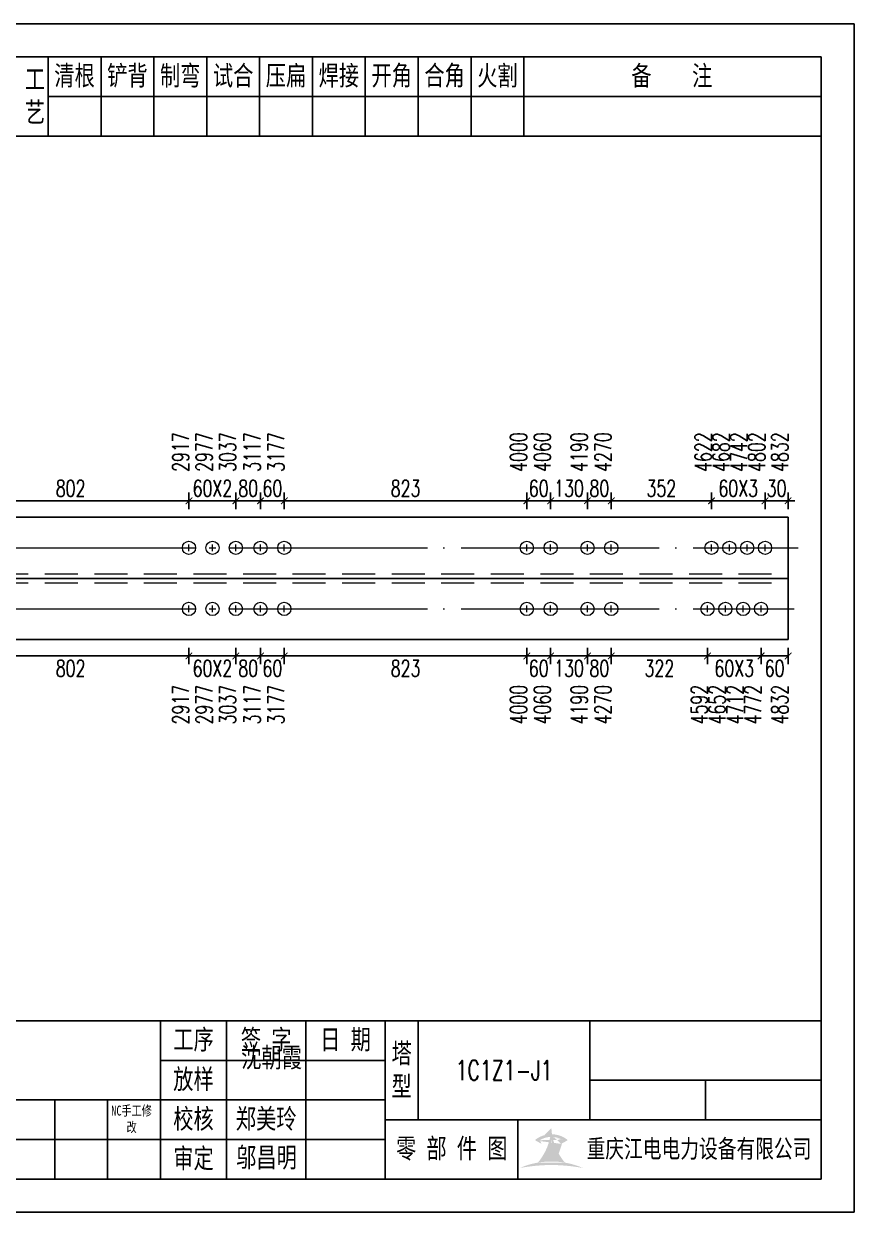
# Model space of a CAD drawing. Header units: millimetres. Extents: x -524 to 9570, y -2481 to 180.
# Drawn here: x 144.3 to 270, y -1800 to -1620 of the extents above; entities that cross this region are included whole.
import ezdxf
from ezdxf.enums import TextEntityAlignment as Align

# ---------------------------------------------------------------- set-up
doc = ezdxf.new("R2010")
doc.units = ezdxf.units.MM
doc.header["$LTSCALE"] = 20
doc.header["$PDMODE"] = 1
doc.linetypes.add('DASHDOT2X', pattern=[1.75, 1.5, -0.125, 0, -0.125])
doc.linetypes.add('HIDDEN', pattern=[0.375, 0.25, -0.125])
for name, color, linetype, lineweight in [('1', 7, 'Continuous', 25), ('11', 1, 'Continuous', 13), ('2', 1, 'HIDDEN', 13), ('5', 7, 'Continuous', 13), ('7', 3, 'DASHDOT2X', 13)]:
    doc.layers.add(name, color=color, linetype=linetype, lineweight=lineweight)
doc.styles.get("Standard").update_dxf_attribs({"font": 'simplex', "width": 0.7, "bigfont": 'gbhzfs.shx'})
doc.styles.add('TITLE_TXT', font='simplex.shx', dxfattribs={"width": 0.75, "height": 2.5, "bigfont": 'gbhzfs.shx'})
doc.dimstyles.new('dimStyle4', dxfattribs={"dimtxt": 2.5, "dimasz": 1, "dimexe": 1.25, "dimexo": 0, "dimgap": 0.63, "dimtad": 2, "dimzin": 0, "dimdsep": 46, "dimtxsty": 'standard', "dimblk": 'ARCHTICK', "dimblk1": 'ARCHTICK', "dimblk2": 'ARCHTICK', "dimcen": 0.09, "dimadec": 0, "dimazin": 0, "dimtfac": 1, "dimtdec": 1, "dimtix": 1, "dimtmove": 2, "dimatfit": 3, "dimfxl": 0, "dimtolj": 1, "dimtzin": 0, "dimarcsym": 0})
doc.dimstyles.get("Standard").update_dxf_attribs({"dimtxt": 2.5, "dimasz": 1, "dimexe": 1.25, "dimexo": 0, "dimgap": 0.63, "dimtad": 1, "dimzin": 0, "dimdsep": 46, "dimtxsty": 'standard', "dimblk": 'ARCHTICK', "dimblk1": 'ARCHTICK', "dimblk2": 'ARCHTICK', "dimcen": 0.09, "dimadec": 0, "dimazin": 0, "dimtfac": 1, "dimtdec": 1, "dimtix": 1, "dimtmove": 2, "dimatfit": 3, "dimfxl": 0, "dimtolj": 1, "dimtzin": 0, "dimarcsym": 0})

# ---------------------------------------------------------------- blocks, each defined once
blk = doc.blocks.new('A$C1E394B87')
for p, q in [((270, 180), (0, 180)), ((270, 0), (270, 180)), ((0, 0), (270, 0))]:
    blk.add_line(p, q)
blk = doc.blocks.new('JgCard')
h = blk.add_hatch(color=256)
edge = h.paths.add_edge_path()
edge.add_arc((223.8016524729837, -21.84717885384339), 29.00860721842082, 79.81716678233735, 89.27812697573944)
edge.add_arc((224.5325955616654, -21.84717885384339), 29.00860721842082, 90.72187302426055, 100.1828332176626)
edge.add_arc((224.0279874541857, -3.830853464385541), 11.50536553551401, 89.30709440376557, 113.6959925615352, ccw=False)
edge.add_arc((224.3062605804644, -3.830853464385541), 11.50536553551401, 66.30400743846491, 90.69290559623443, ccw=False)
edge = h.paths.add_edge_path()
edge.add_arc((233.0302112674253, 13.18449056462987), 8.873034629199061, 191.5208225546964, 219.6965150385776)
edge.add_arc((215.3040367672247, 13.18449056462987), 8.873034629199061, 320.3034849614224, 348.4791774453036)
edge.add_arc((214.0326012329333, 11.43447699248611), 10.13453382683302, 338.1301204334909, 359.9154198731663)
edge.add_arc((234.3016468017167, 11.43447699248611), 10.13453382683302, 180.0845801266699, 201.8698795665091)
edge.add_line((225.937925765641, 10.90576856469295), (225.6552856147136, 10.35609493506945))
edge.add_arc((224.1679533083088, 7.853493107532699), 3.957321353349253, 91.41975307934291, 127.4827228769255)
edge.add_arc((215.3040367672247, 13.18449056462987), 8.873034629199061, 351.0860103832611, 357.2867084751834)
edge.add_line((222.396322269009, 10.90576856469295), (222.6789624199364, 10.35609493506945))
edge.add_line((222.6789624199364, 10.35609493506945), (221.7697188924139, 10.86032854938844))
edge.add_line((225.6552856147136, 10.35609493506945), (226.5654915637542, 10.86086227359522))
edge.add_arc((224.2330238305049, 7.883670059543192), 3.536460377387214, 93.80567765797379, 121.2894356209631)
edge.add_arc((224.1012242041452, 7.883670059543192), 3.536460377387214, 58.7105643790368, 86.1943223420262)
edge.add_arc((224.1679533083088, 7.853493107532699), 3.957321353349253, 52.53023982105776, 88.60436076552203)
edge.add_arc((233.0302112674253, 13.18449056462987), 8.873034629199061, 182.7132915248167, 188.9137221835162)
edge.add_line((224.1671240173246, 11.44943760304955), (224.1671240173246, 11.41951638194644))
blk.add_hatch(color=256).paths.add_polyline_path([(224.1671240173246, 11.41951638190653, 0.09534363958971465), (224.8964730213393, 7.65936347788454, -0.02857973389665951), (226.2029576453306, 7.517096850535836, -0.1235627947319866), (224.3359488967444, 11.41233217421416, -0.1204986991669159), (225.937925765641, 10.90576856469295), (225.6552856147136, 10.35609493506945), (226.5654915637542, 10.86086227359522, 0.5402417223769541), (226.575360567148, 10.99431825130466, 0.158715983985349), (224.2643381876442, 11.80964050730302, -0.02706108524003999), (224.1671240173246, 12.76445731824299, -0.02706225299216489), (224.0699034296731, 11.80959959181416, 0.1586661026302013), (221.7598355252794, 10.99377351487396, 0.5401762534625951), (221.7697205382283, 10.86032763670437, -5.881062471050359e-06), (221.7697188924139, 10.86032854938844), (222.6789624199364, 10.35609493506945), (222.396322269009, 10.90576856469295, -0.1204986991669226), (223.9982991379056, 11.41233217421416, -0.1235627947319868), (222.1312903893195, 7.517096850535836, -0.0285797338966575), (223.4377750133108, 7.65936347788454, 0.09534363958971454)])
for p, q in [((265, 175), (25, 175)), ((148, 175), (148, 163)), ((156, 175), (156, 163)), ((164, 175), (164, 163)), ((172, 175), (172, 163)), ((180, 175), (180, 163)), ((188, 175), (188, 163)), ((196, 175), (196, 163)), ((204, 175), (204, 163)), ((212, 175), (212, 163)), ((220, 175), (220, 163)), ((265, 5), (265, 175)), ((148, 169), (265, 169)), ((25, 163), (265, 163)), ((25, 29), (265, 29)), ((165, 5), (165, 29)), ((175, 5), (175, 29)), ((187, 5), (187, 29)), ((199, 5), (199, 29)), ((204, 29), (204, 14)), ((230, 14), (230, 29)), ((165, 23), (199, 23)), ((230, 20), (265, 20)), ((247.5, 20), (247.5, 14)), ((67, 17), (165, 17)), ((149, 5), (149, 17)), ((157, 5), (157, 17)), ((165, 17), (199, 17)), ((199, 14), (265, 14)), ((219.0802760739607, 14), (219.0802760739607, 5)), ((65, 11), (165, 11)), ((165, 11), (199, 11)), ((25, 5), (265, 5))]:
    blk.add_line(p, q)
blk.add_point((145, 96))
blk.add_blockref('A$C1E394B87', (0, 0))
at = {"attachment_point": 5, "style": 'TITLE_TXT'}
for s, insert, char_height, width in [('{\\fSimHei|b0|i0|c134|p2;工\\P艺}', (146, 169), 3, 4), ('{\\fSimHei|b0|i0|c134|p2;清根}', (152, 172), 3, 8), ('{\\fSimHei|b0|i0|c134|p2;铲背}', (160, 172), 3, 8), ('{\\fSimHei|b0|i0|c134|p2;制弯}', (168, 172), 3, 8.000000000000028), ('{\\fSimHei|b0|i0|c134|p2;试合}', (176, 172), 3, 8), ('{\\fSimHei|b0|i0|c134|p2;压扁}', (184, 172), 3, 8), ('{\\fSimHei|b0|i0|c134|p2;焊接}', (192, 172), 3, 8), ('{\\fSimHei|b0|i0|c134|p2;开角}', (200, 172), 3, 8.000000000000057), ('{\\fSimHei|b0|i0|c134|p2;合角}', (208, 172), 3, 8), ('{\\fSimHei|b0|i0|c134|p2;火割}', (216, 172), 3, 8), ('{\\fSimHei|b0|i0|c134|p2;备    注}', (242.3967818627186, 171.9765054582008), 3, 22), ('{\\fSimHei|b0|i0|c134|p2;工序}', (170, 26), 3, 10), ('{\\fSimHei|b0|i0|c134|p2;签 字}', (181, 26), 3, 12), ('{\\fSimHei|b0|i0|c134|p2;日 期}', (193, 26), 3, 12), ('{\\fSimHei|b0|i0|c134|p2;^I沈朝霞}', (181.0520504248258, 23.27747906449889), 3, 12), ('{\\fSimHei|b0|i0|c134|p2;塔\\P型}', (201.5, 21.5), 3, 5.000000000000028), ('{\\fSimHei|b0|i0|c134|p2;放样}', (170, 20), 3, 10), ('{\\fSimHei|b0|i0|c134|p2;NC手工修改}', (160.6311373906198, 14.05820252967675), 1.5, 6.204069777279955), ('{\\fSimHei|b0|i0|c134|p2;校核}', (170, 14), 3, 10.00000000000003), ('{\\fSimHei|b0|i0|c134|p2;郑美玲}', (181, 14), 3, 12), ('{\\fSimHei|b0|i0|c134|p2;零 部 件 图}', (209.0827348158753, 9.5), 3, 30.76131175444226), ('{\\fSimHei|b0|i0|c134|p2;重庆江电电力设备有限公司}', (246.5086378857131, 9.475432444103376), 2.772000000000001, 63.29400000000002), ('{\\fSimHei|b0|i0|c134|p2;审定}', (170, 8), 3, 10), ('{\\fSimHei|b0|i0|c134|p2;邬昌明}', (181.0428184060297, 8.12303372435349), 3, 12)]:
    blk.add_mtext(s, dxfattribs=dict(at, insert=insert, char_height=char_height, width=width))
blk = doc.blocks.new('M20')
for p, q in [((-0.5, 0), (0.5, 0)), ((0, -0.5), (0, 0.5))]:
    blk.add_line(p, q)
blk.add_circle((0, 0), 1)
blk = doc.blocks.new('_ArchTick')
at = {"color": 0, "linetype": 'ByBlock', "const_width": 0.15}
blk.add_lwpolyline([(-0.5, -0.5), (0.5, 0.5)], dxfattribs=at)
blk = doc.blocks.new('*D991')
at = {"layer": '11', "color": 0, "lineweight": -2}
for p, q in [((133.4837311065021, -1714.500012380202), (133.4837311065021, -1717.000012380202)), ((169.3161072532239, -1714.500012380202), (169.3161072532239, -1717.000012380202)), ((133.4837311065021, -1715.750012380202), (169.3161072532239, -1715.750012380202))]:
    blk.add_line(p, q, dxfattribs=at)
at = {"layer": 'Defpoints', "color": 0}
for p in [(133.4837311065021, -1714.500012380202), (169.3161072532239, -1714.500012380202), (169.3161072532239, -1715.750012380202)]:
    blk.add_point(p, dxfattribs=at)
at = {"layer": '11', "color": 0, "lineweight": -2, "rotation": 180}
blk.add_blockref('_ArchTick', (133.4837311065021, -1715.750012380202), dxfattribs=at)
at = {"layer": '11', "color": 0, "lineweight": -2}
blk.add_blockref('_ArchTick', (169.3161072532239, -1715.750012380202), dxfattribs=at)
at = {"layer": '11', "color": 0, "insert": (151.399919179863, -1717.630012380202), "char_height": 2.5, "attachment_point": 5}
blk.add_mtext('\\A1;802', dxfattribs=at)
blk = doc.blocks.new('*D992')
at = {"layer": '11', "color": 0, "lineweight": -2}
for p, q in [((169.3161072532239, -1714.500012380202), (169.3161072532239, -1717.000012380202)), ((176.4161072532224, -1714.500012380202), (176.4161072532224, -1717.000012380202)), ((169.3161072532239, -1715.750012380202), (168.3161072532239, -1715.750012380202)), ((169.3161072532239, -1715.750012380202), (176.4161072532224, -1715.750012380202)), ((176.4161072532224, -1715.750012380202), (177.4161072532224, -1715.750012380202))]:
    blk.add_line(p, q, dxfattribs=at)
at = {"layer": 'Defpoints', "color": 0}
for p in [(169.3161072532239, -1714.500012380202), (176.4161072532224, -1714.500012380202), (176.4161072532224, -1715.750012380202)]:
    blk.add_point(p, dxfattribs=at)
at = {"layer": '11', "color": 0, "lineweight": -2}
blk.add_blockref('_ArchTick', (169.3161072532239, -1715.750012380202), dxfattribs=at)
at = {"layer": '11', "color": 0, "lineweight": -2, "rotation": 180}
blk.add_blockref('_ArchTick', (176.4161072532224, -1715.750012380202), dxfattribs=at)
at = {"layer": '11', "color": 0, "insert": (172.8661072532232, -1717.630012380202), "char_height": 2.5, "attachment_point": 5}
blk.add_mtext('\\A1;60X2', dxfattribs=at)
blk = doc.blocks.new('*D993')
at = {"layer": '11', "color": 0, "lineweight": -2}
for p, q in [((176.4161072532224, -1714.500012380202), (176.4161072532224, -1717.000012380202)), ((180.1412591965418, -1714.500012380202), (180.1412591965418, -1717.000012380202)), ((176.4161072532224, -1715.750012380202), (175.4161072532224, -1715.750012380202)), ((176.4161072532224, -1715.750012380202), (180.1412591965418, -1715.750012380202)), ((180.1412591965418, -1715.750012380202), (181.1412591965418, -1715.750012380202))]:
    blk.add_line(p, q, dxfattribs=at)
at = {"layer": 'Defpoints', "color": 0}
for p in [(176.4161072532224, -1714.500012380202), (180.1412591965418, -1714.500012380202), (180.1412591965418, -1715.750012380202)]:
    blk.add_point(p, dxfattribs=at)
at = {"layer": '11', "color": 0, "lineweight": -2}
blk.add_blockref('_ArchTick', (176.4161072532224, -1715.750012380202), dxfattribs=at)
at = {"layer": '11', "color": 0, "lineweight": -2, "rotation": 180}
blk.add_blockref('_ArchTick', (180.1412591965418, -1715.750012380202), dxfattribs=at)
at = {"layer": '11', "color": 0, "insert": (178.2786832248821, -1717.630012380202), "char_height": 2.5, "attachment_point": 5}
blk.add_mtext('\\A1;80', dxfattribs=at)
blk = doc.blocks.new('*D994')
at = {"layer": '11', "color": 0, "lineweight": -2}
for p, q in [((180.1412591965418, -1714.500012380202), (180.1412591965418, -1717.000012380202)), ((183.7412591965403, -1714.500012380202), (183.7412591965403, -1717.000012380202)), ((180.1412591965418, -1715.750012380202), (179.1412591965418, -1715.750012380202)), ((180.1412591965418, -1715.750012380202), (183.7412591965403, -1715.750012380202)), ((183.7412591965403, -1715.750012380202), (184.7412591965403, -1715.750012380202))]:
    blk.add_line(p, q, dxfattribs=at)
at = {"layer": 'Defpoints', "color": 0}
for p in [(180.1412591965418, -1714.500012380202), (183.7412591965403, -1714.500012380202), (183.7412591965403, -1715.750012380202)]:
    blk.add_point(p, dxfattribs=at)
at = {"layer": '11', "color": 0, "lineweight": -2}
blk.add_blockref('_ArchTick', (180.1412591965418, -1715.750012380202), dxfattribs=at)
at = {"layer": '11', "color": 0, "lineweight": -2, "rotation": 180}
blk.add_blockref('_ArchTick', (183.7412591965403, -1715.750012380202), dxfattribs=at)
at = {"layer": '11', "color": 0, "insert": (181.9412591965411, -1717.630012380202), "char_height": 2.5, "attachment_point": 5}
blk.add_mtext('\\A1;60', dxfattribs=at)
blk = doc.blocks.new('*D995')
at = {"layer": '11', "color": 0, "lineweight": -2}
for p, q in [((183.7412591965403, -1714.500012380202), (183.7412591965403, -1717.000012380202)), ((220.4514877283837, -1714.500012380202), (220.4514877283837, -1717.000012380202)), ((183.7412591965403, -1715.750012380202), (220.4514877283837, -1715.750012380202))]:
    blk.add_line(p, q, dxfattribs=at)
at = {"layer": 'Defpoints', "color": 0}
for p in [(183.7412591965403, -1714.500012380202), (220.4514877283837, -1714.500012380202), (220.4514877283837, -1715.750012380202)]:
    blk.add_point(p, dxfattribs=at)
at = {"layer": '11', "color": 0, "lineweight": -2, "rotation": 180}
blk.add_blockref('_ArchTick', (183.7412591965403, -1715.750012380202), dxfattribs=at)
at = {"layer": '11', "color": 0, "lineweight": -2}
blk.add_blockref('_ArchTick', (220.4514877283837, -1715.750012380202), dxfattribs=at)
at = {"layer": '11', "color": 0, "insert": (202.096373462462, -1717.630012380202), "char_height": 2.5, "attachment_point": 5}
blk.add_mtext('\\A1;823', dxfattribs=at)
blk = doc.blocks.new('*D996')
at = {"layer": '11', "color": 0, "lineweight": -2}
for p, q in [((220.4514877283837, -1714.500012380202), (220.4514877283837, -1717.000012380202)), ((224.0514877283822, -1714.500012380202), (224.0514877283822, -1717.000012380202)), ((220.4514877283837, -1715.750012380202), (219.4514877283837, -1715.750012380202)), ((220.4514877283837, -1715.750012380202), (224.0514877283822, -1715.750012380202)), ((224.0514877283822, -1715.750012380202), (225.0514877283822, -1715.750012380202))]:
    blk.add_line(p, q, dxfattribs=at)
at = {"layer": 'Defpoints', "color": 0}
for p in [(220.4514877283837, -1714.500012380202), (224.0514877283822, -1714.500012380202), (224.0514877283822, -1715.750012380202)]:
    blk.add_point(p, dxfattribs=at)
at = {"layer": '11', "color": 0, "lineweight": -2}
blk.add_blockref('_ArchTick', (220.4514877283837, -1715.750012380202), dxfattribs=at)
at = {"layer": '11', "color": 0, "lineweight": -2, "rotation": 180}
blk.add_blockref('_ArchTick', (224.0514877283822, -1715.750012380202), dxfattribs=at)
at = {"layer": '11', "color": 0, "insert": (222.2514877283829, -1717.630012380202), "char_height": 2.5, "attachment_point": 5}
blk.add_mtext('\\A1;60', dxfattribs=at)
blk = doc.blocks.new('*D997')
at = {"layer": '11', "color": 0, "lineweight": -2}
for p, q in [((224.0514877283822, -1714.500012380202), (224.0514877283822, -1717.000012380202)), ((229.6300115795857, -1714.500012380202), (229.6300115795857, -1717.000012380202)), ((224.0514877283822, -1715.750012380202), (229.6300115795857, -1715.750012380202))]:
    blk.add_line(p, q, dxfattribs=at)
at = {"layer": 'Defpoints', "color": 0}
for p in [(224.0514877283822, -1714.500012380202), (229.6300115795857, -1714.500012380202), (229.6300115795857, -1715.750012380202)]:
    blk.add_point(p, dxfattribs=at)
at = {"layer": '11', "color": 0, "lineweight": -2, "rotation": 180}
blk.add_blockref('_ArchTick', (224.0514877283822, -1715.750012380202), dxfattribs=at)
at = {"layer": '11', "color": 0, "lineweight": -2}
blk.add_blockref('_ArchTick', (229.6300115795857, -1715.750012380202), dxfattribs=at)
at = {"layer": '11', "color": 0, "insert": (226.8407496539839, -1717.630012380202), "char_height": 2.5, "attachment_point": 5}
blk.add_mtext('\\A1;130', dxfattribs=at)
blk = doc.blocks.new('*D998')
at = {"layer": '11', "color": 0, "lineweight": -2}
for p, q in [((229.6300115795857, -1714.500012380202), (229.6300115795857, -1717.000012380202)), ((233.2300115795879, -1714.500012380202), (233.2300115795879, -1717.000012380202)), ((229.6300115795857, -1715.750012380202), (228.6300115795857, -1715.750012380202)), ((229.6300115795857, -1715.750012380202), (233.2300115795879, -1715.750012380202)), ((233.2300115795879, -1715.750012380202), (234.2300115795879, -1715.750012380202))]:
    blk.add_line(p, q, dxfattribs=at)
at = {"layer": 'Defpoints', "color": 0}
for p in [(229.6300115795857, -1714.500012380202), (233.2300115795879, -1714.500012380202), (233.2300115795879, -1715.750012380202)]:
    blk.add_point(p, dxfattribs=at)
at = {"layer": '11', "color": 0, "lineweight": -2}
blk.add_blockref('_ArchTick', (229.6300115795857, -1715.750012380202), dxfattribs=at)
at = {"layer": '11', "color": 0, "lineweight": -2, "rotation": 180}
blk.add_blockref('_ArchTick', (233.2300115795879, -1715.750012380202), dxfattribs=at)
at = {"layer": '11', "color": 0, "insert": (231.4300115795868, -1717.630012380202), "char_height": 2.5, "attachment_point": 5}
blk.add_mtext('\\A1;80', dxfattribs=at)
blk = doc.blocks.new('*D999')
at = {"layer": '11', "color": 0, "lineweight": -2}
for p, q in [((233.2300115795879, -1714.500012380202), (233.2300115795879, -1717.000012380202)), ((247.8000266050767, -1714.500012380202), (247.8000266050767, -1717.000012380202)), ((233.2300115795879, -1715.750012380202), (247.8000266050767, -1715.750012380202))]:
    blk.add_line(p, q, dxfattribs=at)
at = {"layer": 'Defpoints', "color": 0}
for p in [(233.2300115795879, -1714.500012380202), (247.8000266050767, -1714.500012380202), (247.8000266050767, -1715.750012380202)]:
    blk.add_point(p, dxfattribs=at)
at = {"layer": '11', "color": 0, "lineweight": -2, "rotation": 180}
blk.add_blockref('_ArchTick', (233.2300115795879, -1715.750012380202), dxfattribs=at)
at = {"layer": '11', "color": 0, "lineweight": -2}
blk.add_blockref('_ArchTick', (247.8000266050767, -1715.750012380202), dxfattribs=at)
at = {"layer": '11', "color": 0, "insert": (240.5150190923323, -1717.630012380202), "char_height": 2.5, "attachment_point": 5}
blk.add_mtext('\\A1;322', dxfattribs=at)
blk = doc.blocks.new('*D1000')
at = {"layer": '11', "color": 0, "lineweight": -2}
for p, q in [((247.8000266050767, -1714.500012380202), (247.8000266050767, -1717.000012380202)), ((255.9000266050789, -1714.500012380202), (255.9000266050789, -1717.000012380202)), ((247.8000266050767, -1715.750012380202), (255.9000266050789, -1715.750012380202))]:
    blk.add_line(p, q, dxfattribs=at)
at = {"layer": 'Defpoints', "color": 0}
for p in [(247.8000266050767, -1714.500012380202), (255.9000266050789, -1714.500012380202), (255.9000266050789, -1715.750012380202)]:
    blk.add_point(p, dxfattribs=at)
at = {"layer": '11', "color": 0, "lineweight": -2, "rotation": 180}
blk.add_blockref('_ArchTick', (247.8000266050767, -1715.750012380202), dxfattribs=at)
at = {"layer": '11', "color": 0, "lineweight": -2}
blk.add_blockref('_ArchTick', (255.9000266050789, -1715.750012380202), dxfattribs=at)
at = {"layer": '11', "color": 0, "insert": (251.8500266050778, -1717.630012380202), "char_height": 2.5, "attachment_point": 5}
blk.add_mtext('\\A1;60X3', dxfattribs=at)
blk = doc.blocks.new('*D1001')
at = {"layer": '11', "color": 0, "lineweight": -2}
for p, q in [((255.9000266050789, -1714.500012380202), (255.9000266050789, -1717.000012380202)), ((260.0000266050774, -1714.500012380202), (260.0000266050774, -1717.000012380202)), ((255.9000266050789, -1715.750012380202), (260.0000266050774, -1715.750012380202))]:
    blk.add_line(p, q, dxfattribs=at)
at = {"layer": 'Defpoints', "color": 0}
for p in [(255.9000266050789, -1714.500012380202), (260.0000266050774, -1714.500012380202), (260.0000266050774, -1715.750012380202)]:
    blk.add_point(p, dxfattribs=at)
at = {"layer": '11', "color": 0, "lineweight": -2, "rotation": 180}
blk.add_blockref('_ArchTick', (255.9000266050789, -1715.750012380202), dxfattribs=at)
at = {"layer": '11', "color": 0, "lineweight": -2}
blk.add_blockref('_ArchTick', (260.0000266050774, -1715.750012380202), dxfattribs=at)
at = {"layer": '11', "color": 0, "insert": (257.9500266050782, -1717.630012380202), "char_height": 2.5, "attachment_point": 5}
blk.add_mtext('\\A1;60', dxfattribs=at)
blk = doc.blocks.new('*D1010')
at = {"layer": '11', "color": 0, "lineweight": -2}
for p, q in [((169.3161072532239, -1693.500012380202), (169.3161072532239, -1691.000012380202)), ((176.4161072532224, -1693.500012380202), (176.4161072532224, -1691.000012380202)), ((169.3161072532239, -1692.250012380202), (168.3161072532239, -1692.250012380202)), ((169.3161072532239, -1692.250012380202), (176.4161072532224, -1692.250012380202)), ((176.4161072532224, -1692.250012380202), (177.4161072532224, -1692.250012380202))]:
    blk.add_line(p, q, dxfattribs=at)
at = {"layer": 'Defpoints', "color": 0}
for p in [(169.3161072532239, -1693.500012380202), (176.4161072532224, -1692.250012380202), (176.4161072532224, -1693.500012380202)]:
    blk.add_point(p, dxfattribs=at)
at = {"layer": '11', "color": 0, "lineweight": -2}
blk.add_blockref('_ArchTick', (169.3161072532239, -1692.250012380202), dxfattribs=at)
at = {"layer": '11', "color": 0, "lineweight": -2, "rotation": 180}
blk.add_blockref('_ArchTick', (176.4161072532224, -1692.250012380202), dxfattribs=at)
at = {"layer": '11', "color": 0, "insert": (172.8661072532232, -1690.370012380202), "char_height": 2.5, "attachment_point": 5}
blk.add_mtext('\\A1;60X2', dxfattribs=at)
blk = doc.blocks.new('*D1011')
at = {"layer": '11', "color": 0, "lineweight": -2}
for p, q in [((176.4161072532224, -1693.500012380202), (176.4161072532224, -1691.000012380202)), ((180.1412591965418, -1693.500012380202), (180.1412591965418, -1691.000012380202)), ((176.4161072532224, -1692.250012380202), (175.4161072532224, -1692.250012380202)), ((176.4161072532224, -1692.250012380202), (180.1412591965418, -1692.250012380202)), ((180.1412591965418, -1692.250012380202), (181.1412591965418, -1692.250012380202))]:
    blk.add_line(p, q, dxfattribs=at)
at = {"layer": 'Defpoints', "color": 0}
for p in [(176.4161072532224, -1693.500012380202), (180.1412591965418, -1692.250012380202), (180.1412591965418, -1693.500012380202)]:
    blk.add_point(p, dxfattribs=at)
at = {"layer": '11', "color": 0, "lineweight": -2}
blk.add_blockref('_ArchTick', (176.4161072532224, -1692.250012380202), dxfattribs=at)
at = {"layer": '11', "color": 0, "lineweight": -2, "rotation": 180}
blk.add_blockref('_ArchTick', (180.1412591965418, -1692.250012380202), dxfattribs=at)
at = {"layer": '11', "color": 0, "insert": (178.2786832248821, -1690.370012380202), "char_height": 2.5, "attachment_point": 5}
blk.add_mtext('\\A1;80', dxfattribs=at)
blk = doc.blocks.new('*D1012')
at = {"layer": '11', "color": 0, "lineweight": -2}
for p, q in [((180.1412591965418, -1693.500012380202), (180.1412591965418, -1691.000012380202)), ((183.7412591965403, -1693.500012380202), (183.7412591965403, -1691.000012380202)), ((180.1412591965418, -1692.250012380202), (179.1412591965418, -1692.250012380202)), ((180.1412591965418, -1692.250012380202), (183.7412591965403, -1692.250012380202)), ((183.7412591965403, -1692.250012380202), (184.7412591965403, -1692.250012380202))]:
    blk.add_line(p, q, dxfattribs=at)
at = {"layer": 'Defpoints', "color": 0}
for p in [(180.1412591965418, -1693.500012380202), (183.7412591965403, -1692.250012380202), (183.7412591965403, -1693.500012380202)]:
    blk.add_point(p, dxfattribs=at)
at = {"layer": '11', "color": 0, "lineweight": -2}
blk.add_blockref('_ArchTick', (180.1412591965418, -1692.250012380202), dxfattribs=at)
at = {"layer": '11', "color": 0, "lineweight": -2, "rotation": 180}
blk.add_blockref('_ArchTick', (183.7412591965403, -1692.250012380202), dxfattribs=at)
at = {"layer": '11', "color": 0, "insert": (181.9412591965411, -1690.370012380202), "char_height": 2.5, "attachment_point": 5}
blk.add_mtext('\\A1;60', dxfattribs=at)
blk = doc.blocks.new('*D1014')
at = {"layer": '11', "color": 0, "lineweight": -2}
for p, q in [((220.4514877283837, -1693.500012380202), (220.4514877283837, -1691.000012380202)), ((224.0514877283822, -1693.500012380202), (224.0514877283822, -1691.000012380202)), ((220.4514877283837, -1692.250012380202), (219.4514877283837, -1692.250012380202)), ((220.4514877283837, -1692.250012380202), (224.0514877283822, -1692.250012380202)), ((224.0514877283822, -1692.250012380202), (225.0514877283822, -1692.250012380202))]:
    blk.add_line(p, q, dxfattribs=at)
at = {"layer": 'Defpoints', "color": 0}
for p in [(220.4514877283837, -1693.500012380202), (224.0514877283822, -1692.250012380202), (224.0514877283822, -1693.500012380202)]:
    blk.add_point(p, dxfattribs=at)
at = {"layer": '11', "color": 0, "lineweight": -2}
blk.add_blockref('_ArchTick', (220.4514877283837, -1692.250012380202), dxfattribs=at)
at = {"layer": '11', "color": 0, "lineweight": -2, "rotation": 180}
blk.add_blockref('_ArchTick', (224.0514877283822, -1692.250012380202), dxfattribs=at)
at = {"layer": '11', "color": 0, "insert": (222.2514877283829, -1690.370012380202), "char_height": 2.5, "attachment_point": 5}
blk.add_mtext('\\A1;60', dxfattribs=at)
blk = doc.blocks.new('*D1016')
at = {"layer": '11', "color": 0, "lineweight": -2}
for p, q in [((229.6300115795857, -1693.500012380202), (229.6300115795857, -1691.000012380202)), ((233.2300115795879, -1693.500012380202), (233.2300115795879, -1691.000012380202)), ((229.6300115795857, -1692.250012380202), (228.6300115795857, -1692.250012380202)), ((229.6300115795857, -1692.250012380202), (233.2300115795879, -1692.250012380202)), ((233.2300115795879, -1692.250012380202), (234.2300115795879, -1692.250012380202))]:
    blk.add_line(p, q, dxfattribs=at)
at = {"layer": 'Defpoints', "color": 0}
for p in [(229.6300115795857, -1693.500012380202), (233.2300115795879, -1692.250012380202), (233.2300115795879, -1693.500012380202)]:
    blk.add_point(p, dxfattribs=at)
at = {"layer": '11', "color": 0, "lineweight": -2}
blk.add_blockref('_ArchTick', (229.6300115795857, -1692.250012380202), dxfattribs=at)
at = {"layer": '11', "color": 0, "lineweight": -2, "rotation": 180}
blk.add_blockref('_ArchTick', (233.2300115795879, -1692.250012380202), dxfattribs=at)
at = {"layer": '11', "color": 0, "insert": (231.4300115795868, -1690.370012380202), "char_height": 2.5, "attachment_point": 5}
blk.add_mtext('\\A1;80', dxfattribs=at)
blk = doc.blocks.new('*D1019')
at = {"layer": '11', "color": 0, "lineweight": -2}
for p, q in [((256.5000266050774, -1693.500012380202), (256.5000266050774, -1691.000012380202)), ((260.0000266050774, -1693.500012380202), (260.0000266050774, -1691.000012380202)), ((256.5000266050774, -1692.250012380202), (255.5000266050774, -1692.250012380202)), ((256.5000266050774, -1692.250012380202), (260.0000266050774, -1692.250012380202)), ((260.0000266050774, -1692.250012380202), (261.0000266050774, -1692.250012380202))]:
    blk.add_line(p, q, dxfattribs=at)
at = {"layer": 'Defpoints', "color": 0}
for p in [(256.5000266050774, -1693.500012380202), (260.0000266050774, -1692.250012380202), (260.0000266050774, -1693.500012380202)]:
    blk.add_point(p, dxfattribs=at)
at = {"layer": '11', "color": 0, "lineweight": -2}
blk.add_blockref('_ArchTick', (256.5000266050774, -1692.250012380202), dxfattribs=at)
at = {"layer": '11', "color": 0, "lineweight": -2, "rotation": 180}
blk.add_blockref('_ArchTick', (260.0000266050774, -1692.250012380202), dxfattribs=at)
at = {"layer": '11', "color": 0, "insert": (258.2500266050774, -1690.370012380202), "char_height": 2.5, "attachment_point": 5}
blk.add_mtext('\\A1;30', dxfattribs=at)

msp = doc.modelspace()

# ---------------------------------------------------------------- linework, layer by layer
at = {"layer": '1'}
for p, q in [((35.00002660507744, -1694.750012380202), (260.0000266050774, -1694.750012380202)), ((260.0000266050774, -1694.750012380202), (260.0000266050774, -1713.250012380202)), ((35.00002660507744, -1704.000012380202), (260.0000266050774, -1704.000012380202)), ((35.00002660507744, -1713.250012380202), (260.0000266050774, -1713.250012380202))]:
    msp.add_line(p, q, dxfattribs=at)
at = {"layer": '2'}
for p, q in [((35.00002660507744, -1703.306262380202), (260.0000266050774, -1703.306262380202)), ((35.00002660507744, -1704.693762380202), (260.0000266050774, -1704.693762380202))]:
    msp.add_line(p, q, dxfattribs=at)
at = {"layer": '7'}
for p, q in [((35.00002660507744, -1699.375012380202), (261.5000266050774, -1699.375012380202)), ((35.00002660507744, -1708.625012380202), (260.9000266050789, -1708.625012380202))]:
    msp.add_line(p, q, dxfattribs=at)

# ---------------------------------------------------------------- block references
at = {"layer": '1'}
msp.add_blockref('JgCard', (2.660507743712515e-05, -1800.000012380202), dxfattribs=at)
at = {"layer": '5'}
for p in [(169.3161072532239, -1699.375012380202), (172.8661072532232, -1699.375012380202), (176.4161072532224, -1699.375012380202), (180.1412591965418, -1699.375012380202), (183.7412591965403, -1699.375012380202), (220.4514877283837, -1699.375012380202), (224.0514877283822, -1699.375012380202), (229.6300115795857, -1699.375012380202), (233.2300115795879, -1699.375012380202), (248.4000266050789, -1699.375012380202), (251.100026605076, -1699.375012380202), (253.8000266050767, -1699.375012380202), (256.5000266050774, -1699.375012380202), (169.3161072532239, -1708.625012380202), (172.8661072532232, -1708.625012380202), (176.4161072532224, -1708.625012380202), (180.1412591965418, -1708.625012380202), (183.7412591965403, -1708.625012380202), (220.4514877283837, -1708.625012380202), (224.0514877283822, -1708.625012380202), (229.6300115795857, -1708.625012380202), (233.2300115795879, -1708.625012380202), (247.8000266050767, -1708.625012380202), (250.5000266050774, -1708.625012380202), (253.2000266050782, -1708.625012380202), (255.9000266050789, -1708.625012380202)]:
    msp.add_blockref('M20', p, dxfattribs=at)

# ---------------------------------------------------------------- texts
at = {"layer": '1', "width": 0.7}
for s, p in [('2917', (169.3161072532239, -1687.875012380202)), ('2977', (172.8661072532232, -1687.875012380202)), ('3037', (176.4161072532224, -1687.875012380202)), ('3117', (180.1412591965418, -1687.875012380202)), ('3177', (183.7412591965403, -1687.875012380202)), ('4000', (220.4514877283837, -1687.875012380202)), ('4060', (224.0514877283822, -1687.875012380202)), ('4190', (229.6300115795857, -1687.875012380202)), ('4270', (233.2300115795879, -1687.875012380202)), ('4622', (248.4000266050789, -1687.875012380202)), ('4682', (251.100026605076, -1687.875012380202)), ('4742', (253.8000266050767, -1687.875012380202)), ('4802', (256.5000266050774, -1687.875012380202)), ('4832', (260.0000266050774, -1687.875012380202))]:
    msp.add_text(s, height=2.5, rotation=90, dxfattribs=at).set_placement(p)
for s, p in [('2917', (169.3161072532239, -1720.125012380202)), ('2977', (172.8661072532232, -1720.125012380202)), ('3037', (176.4161072532224, -1720.125012380202)), ('3117', (180.1412591965418, -1720.125012380202)), ('3177', (183.7412591965403, -1720.125012380202)), ('4000', (220.4514877283837, -1720.125012380202)), ('4060', (224.0514877283822, -1720.125012380202)), ('4190', (229.6300115795857, -1720.125012380202)), ('4270', (233.2300115795879, -1720.125012380202)), ('4592', (247.8000266050767, -1720.125012380202)), ('4652', (250.5000266050774, -1720.125012380202)), ('4712', (253.2000266050782, -1720.125012380202)), ('4772', (255.9000266050789, -1720.125012380202)), ('4832', (260.0000266050774, -1720.125012380202))]:
    msp.add_text(s, height=2.5, rotation=90, dxfattribs=at).set_placement(p, align=Align.RIGHT)
msp.add_text('1C1Z1-J1', height=3, dxfattribs=at).set_placement((217.0000266050774, -1778.500012380202), align=Align.MIDDLE_CENTER)

# ---------------------------------------------------------------- dimensions: what is measured, and where the dimension line sits
at = {"layer": '11'}
for base, p1, p2, text in [((169.3161072532239, -1692.250012380202), (133.4837311065021, -1693.500012380202), (169.3161072532239, -1693.500012380202), '802'), ((220.4514877283837, -1692.250012380202), (183.7412591965403, -1693.500012380202), (220.4514877283837, -1693.500012380202), '823'), ((229.6300115795857, -1692.250012380202), (224.0514877283822, -1693.500012380202), (229.6300115795857, -1693.500012380202), '130'), ((248.4000266050789, -1692.250012380202), (233.2300115795879, -1693.500012380202), (248.4000266050789, -1693.500012380202), '352'), ((256.5000266050774, -1692.250012380202), (248.4000266050789, -1693.500012380202), (256.5000266050774, -1693.500012380202), '60X3')]:
    msp.add_linear_dim(base=base, p1=p1, p2=p2, text=text, dimstyle='standard', override={"dimtxt": 2.5}, dxfattribs=at).render()
for base, p1, p2, text, dimstyle, picture, middle in [((176.4161072532224, -1692.250012380202), (169.3161072532239, -1693.500012380202), (176.4161072532224, -1693.500012380202), '60X2', 'standard', '*D1010', (172.8661072532232, -1690.370012380202)), ((180.1412591965418, -1692.250012380202), (176.4161072532224, -1693.500012380202), (180.1412591965418, -1693.500012380202), '80', 'standard', '*D1011', (178.2786832248821, -1690.370012380202)), ((183.7412591965403, -1692.250012380202), (180.1412591965418, -1693.500012380202), (183.7412591965403, -1693.500012380202), '60', 'standard', '*D1012', (181.9412591965411, -1690.370012380202)), ((224.0514877283822, -1692.250012380202), (220.4514877283837, -1693.500012380202), (224.0514877283822, -1693.500012380202), '60', 'standard', '*D1014', (222.2514877283829, -1690.370012380202)), ((233.2300115795879, -1692.250012380202), (229.6300115795857, -1693.500012380202), (233.2300115795879, -1693.500012380202), '80', 'standard', '*D1016', (231.4300115795868, -1690.370012380202)), ((260.0000266050774, -1692.250012380202), (256.5000266050774, -1693.500012380202), (260.0000266050774, -1693.500012380202), '30', 'standard', '*D1019', (258.2500266050774, -1690.370012380202)), ((169.3161072532239, -1715.750012380202), (133.4837311065021, -1714.500012380202), (169.3161072532239, -1714.500012380202), '802', 'dimStyle4', '*D991', (151.399919179863, -1717.630012380202)), ((176.4161072532224, -1715.750012380202), (169.3161072532239, -1714.500012380202), (176.4161072532224, -1714.500012380202), '60X2', 'dimStyle4', '*D992', (172.8661072532232, -1717.630012380202)), ((180.1412591965418, -1715.750012380202), (176.4161072532224, -1714.500012380202), (180.1412591965418, -1714.500012380202), '80', 'dimStyle4', '*D993', (178.2786832248821, -1717.630012380202)), ((183.7412591965403, -1715.750012380202), (180.1412591965418, -1714.500012380202), (183.7412591965403, -1714.500012380202), '60', 'dimStyle4', '*D994', (181.9412591965411, -1717.630012380202)), ((220.4514877283837, -1715.750012380202), (183.7412591965403, -1714.500012380202), (220.4514877283837, -1714.500012380202), '823', 'dimStyle4', '*D995', (202.096373462462, -1717.630012380202)), ((224.0514877283822, -1715.750012380202), (220.4514877283837, -1714.500012380202), (224.0514877283822, -1714.500012380202), '60', 'dimStyle4', '*D996', (222.2514877283829, -1717.630012380202)), ((229.6300115795857, -1715.750012380202), (224.0514877283822, -1714.500012380202), (229.6300115795857, -1714.500012380202), '130', 'dimStyle4', '*D997', (226.8407496539839, -1717.630012380202)), ((233.2300115795879, -1715.750012380202), (229.6300115795857, -1714.500012380202), (233.2300115795879, -1714.500012380202), '80', 'dimStyle4', '*D998', (231.4300115795868, -1717.630012380202)), ((247.8000266050767, -1715.750012380202), (233.2300115795879, -1714.500012380202), (247.8000266050767, -1714.500012380202), '322', 'dimStyle4', '*D999', (240.5150190923323, -1717.630012380202)), ((255.9000266050789, -1715.750012380202), (247.8000266050767, -1714.500012380202), (255.9000266050789, -1714.500012380202), '60X3', 'dimStyle4', '*D1000', (251.8500266050778, -1717.630012380202)), ((260.0000266050774, -1715.750012380202), (255.9000266050789, -1714.500012380202), (260.0000266050774, -1714.500012380202), '60', 'dimStyle4', '*D1001', (257.9500266050782, -1717.630012380202))]:
    dim = msp.add_linear_dim(base=base, p1=p1, p2=p2, text=text, dimstyle=dimstyle, override={"dimtxt": 2.5}, dxfattribs=at)
    dim.commit()
    dim.dimension.update_dxf_attribs({"geometry": picture, "text_midpoint": middle})

doc.saveas('drawing.dxf')
